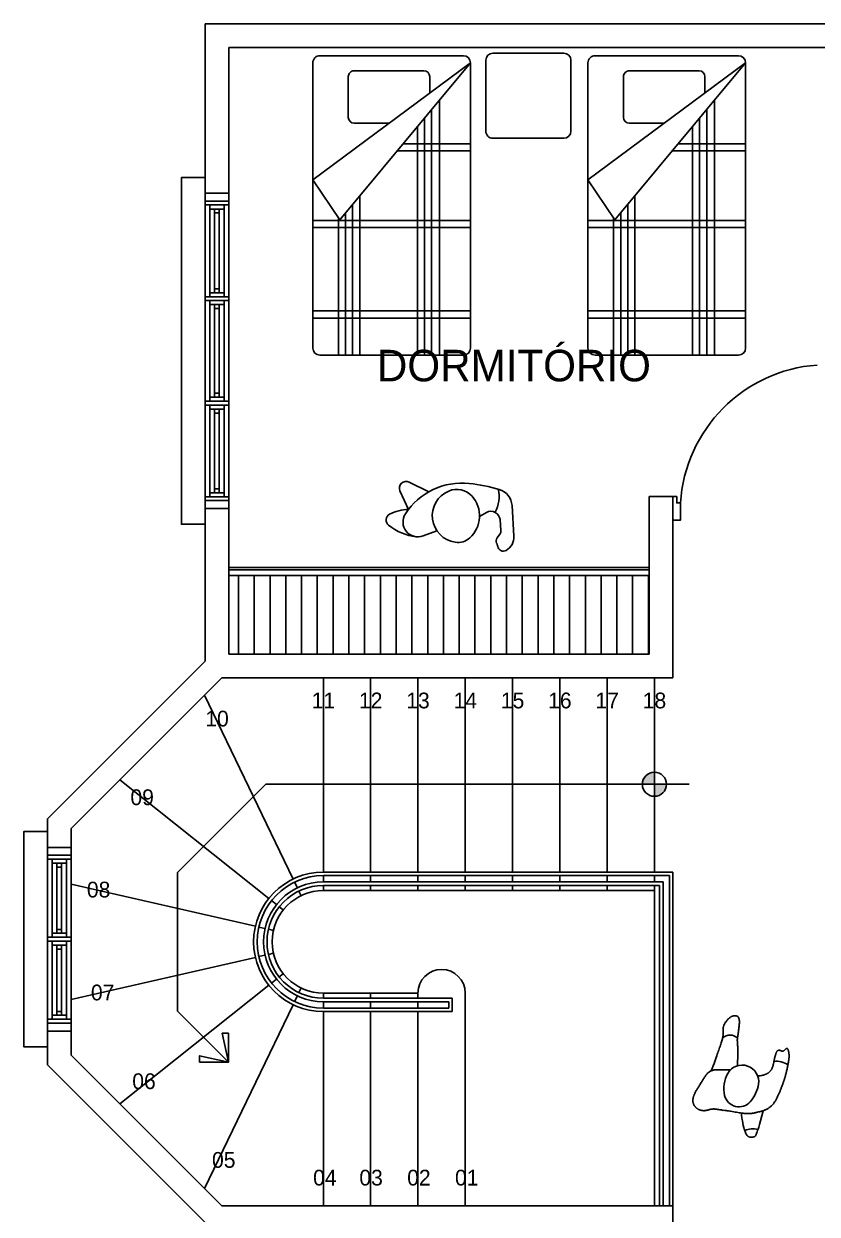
# Model space of a CAD drawing. Header units: inches. Extents: x 105.6 to 147.4, y 37.5 to 62.2.
# Drawn here: x 119.36 to 124.39, y 44.26 to 51.82 of the extents above; entities that cross this region are included whole.
import ezdxf
from ezdxf.enums import TextEntityAlignment as Align

# ---------------------------------------------------------------- set-up
doc = ezdxf.new("R2010")
doc.units = ezdxf.units.IN
doc.header["$MEASUREMENT"] = 0
for name, color, linetype in [('detalle ventanas', 2, 'Continuous'), ('Gente', 11, 'Continuous'), ('Gradas', 1, 'Continuous'), ('MUEBLES', 1, 'Continuous'), ('P1', 1, 'Continuous'), ('ptyvt', 2, 'Continuous'), ('puertas y ventanas', 1, 'Continuous')]:
    doc.layers.add(name, color=color, linetype=linetype)
doc.layers.add('TEXTO', color=2, linetype='Continuous', lineweight=15)
doc.styles.add('STYLE1', font='archfree.shx')

# ---------------------------------------------------------------- blocks, each defined once
blk = doc.blocks.new('KK')
at = {"layer": 'MUEBLES', "color": 1}
for p, q in [((22.653, 183.1795), (23.563, 183.1795)), ((22.8049, 183.1795), (22.8049, 181.5612)), ((22.8549, 183.1795), (22.8549, 181.6212)), ((22.8999, 183.1795), (22.8999, 181.6753)), ((22.9449, 183.1795), (22.9449, 181.7294)), ((23.3104, 183.1795), (23.3104, 182.1684)), ((23.3554, 183.1795), (23.3554, 182.2225)), ((23.4004, 183.1795), (23.4004, 182.2766)), ((23.4454, 183.1795), (23.4454, 182.3097)), ((22.608, 181.3245), (22.608, 183.1345)), ((23.608, 181.3245), (23.608, 183.1345)), ((22.608, 182.9445), (23.608, 182.9445)), ((22.608, 182.8995), (23.608, 182.8995)), ((22.608, 182.3703), (23.608, 182.3703)), ((22.608, 182.3253), (23.608, 182.3253)), ((23.4376, 182.3213), (22.608, 181.3245)), ((23.608, 182.0678), (23.4376, 182.3213)), ((22.608, 181.3245), (23.608, 182.0678)), ((22.608, 181.8839), (23.0735, 181.8839)), ((22.608, 181.8389), (23.0361, 181.8389)), ((23.1236, 181.7078), (23.3461, 181.7078)), ((23.383, 181.4124), (23.383, 181.6709)), ((22.8661, 181.4124), (22.8661, 181.5164)), ((22.9031, 181.3755), (23.3461, 181.3755)), ((22.653, 181.2795), (23.563, 181.2795))]:
    blk.add_line(p, q, dxfattribs=at)
for centre, radius, start, end in [((22.653, 183.1345), 0.045, 90, 180), ((23.563, 183.1345), 0.045, 0, 90), ((23.3461, 181.6709), 0.0369, 0, 90), ((22.9031, 181.4124), 0.0369, 180, 270), ((23.3461, 181.4124), 0.0369, 270, 0), ((22.653, 181.3245), 0.045, 180, 270), ((23.563, 181.3245), 0.045, 270, 0)]:
    blk.add_arc(centre, radius, start, end, dxfattribs=at)
blk = doc.blocks.new('T')
at = {"layer": 'MUEBLES', "color": 1}
for p, q in [((24.1326, 181.8193), (23.6826, 181.8193)), ((23.6376, 181.3243), (23.6376, 181.7743)), ((24.1776, 181.3243), (24.1776, 181.7743)), ((24.1326, 181.2793), (23.6826, 181.2793))]:
    blk.add_line(p, q, dxfattribs=at)
for centre, start, end in [((23.6826, 181.7743), 90, 180), ((24.1326, 181.7743), 0, 90), ((23.6826, 181.3243), 180, 270), ((24.1326, 181.3243), 270, 0)]:
    blk.add_arc(centre, 0.045, start, end, dxfattribs=at)

msp = doc.modelspace()

# ---------------------------------------------------------------- hatches: boundary and pattern name
at = {"true_color": 0xc49980}
h = msp.add_hatch(dxfattribs=at)
h.set_pattern_fill('LINE', color=33, scale=0.8, angle=90, style=0)
h.set_pattern_definition([(90, (50.51674, -7.41099), (-0.1, 6e-18), [])])
h.paths.add_polyline_path([(123.3226, 47.8175), (123.3226, 48.3175), (120.6551, 48.3175), (120.6551, 47.8175)])
at = {"layer": 'Gradas'}
h = msp.add_hatch(color=1, dxfattribs=at)
h.paths.add_polyline_path([(123.4317, 46.9925, -0.414214), (123.3551, 46.9158), (123.3551, 46.9925)])
h.paths.add_polyline_path([(123.3551, 47.0692), (123.3551, 46.9925), (123.2784, 46.9925, -0.414214)])

# ---------------------------------------------------------------- linework, layer by layer
at = {"color": 33, "true_color": 0xc49980}
for p, q in [((120.655, 48.3675), (123.3226, 48.3675)), ((120.655, 48.3525), (123.3226, 48.3525))]:
    msp.add_line(p, q, dxfattribs=at)
at = {"color": 33}
msp.add_line((120.655, 48.3175), (123.3226, 48.3175), dxfattribs=at)
at = {"layer": 'detalle ventanas', "color": 5}
for p, q in [((128.1551, 51.8175), (120.5051, 51.8175)), ((120.5051, 51.8175), (120.5051, 50.7421)), ((120.6551, 50.7421), (120.6551, 51.6675)), ((120.6551, 51.6675), (124.5051, 51.6675)), ((120.5051, 50.7421), (120.6551, 50.7421)), ((123.4726, 48.8175), (123.3226, 48.8175)), ((123.3226, 48.8175), (123.3226, 47.8175)), ((123.4726, 47.6675), (123.4726, 48.8175)), ((120.6551, 48.7421), (120.5051, 48.7421)), ((120.5051, 48.7421), (120.5051, 47.7736)), ((120.6551, 47.8175), (120.6551, 48.7421)), ((123.3226, 47.8175), (120.6551, 47.8175)), ((120.5051, 47.7736), (119.5051, 46.7736)), ((119.6551, 46.7114), (120.6111, 47.6675)), ((120.6111, 47.6675), (123.4726, 47.6675)), ((119.5051, 46.7736), (119.5051, 46.5916)), ((119.6551, 46.5916), (119.6551, 46.7114)), ((119.5051, 46.5916), (119.6551, 46.5916)), ((119.5051, 45.2114), (119.5051, 45.4266)), ((119.5051, 45.4266), (119.6551, 45.4266)), ((119.6551, 45.4266), (119.6551, 45.2736)), ((119.6551, 45.2736), (120.6111, 44.3175)), ((120.5051, 44.2114), (119.5051, 45.2114)), ((120.6111, 44.3175), (123.4726, 44.3175)), ((123.4726, 44.3175), (123.4726, 44.1675))]:
    msp.add_line(p, q, dxfattribs=at)
at = {"layer": 'Gente'}
for p, q in [((121.9241, 48.8481), (121.7987, 48.9095)), ((121.7946, 48.7353), (121.7409, 48.8534)), ((122.4636, 48.5663), (122.4517, 48.7607)), ((122.246, 48.6914), (122.2902, 48.7167)), ((122.3815, 48.6023), (122.376, 48.6713)), ((121.975, 48.601), (121.8878, 48.5683)), ((122.357, 48.5561), (122.3747, 48.5795)), ((123.7973, 45.4671), (123.799, 45.4705)), ((123.799, 45.4705), (123.8008, 45.4738)), ((123.8008, 45.4738), (123.8027, 45.4771)), ((123.8027, 45.4771), (123.8048, 45.4803)), ((123.8048, 45.4803), (123.807, 45.4835)), ((123.807, 45.4835), (123.8093, 45.4867)), ((123.8093, 45.4867), (123.8117, 45.4897)), ((123.8117, 45.4897), (123.8142, 45.4927)), ((123.8142, 45.4927), (123.8167, 45.4956)), ((123.8167, 45.4956), (123.8192, 45.4985)), ((123.8192, 45.4985), (123.8217, 45.5012)), ((123.8217, 45.5012), (123.8242, 45.5037)), ((123.8242, 45.5037), (123.8268, 45.5062)), ((123.8268, 45.5062), (123.8293, 45.5086)), ((123.8293, 45.5086), (123.8319, 45.5108)), ((123.8319, 45.5108), (123.8345, 45.5128)), ((123.8345, 45.5128), (123.8372, 45.5147)), ((123.8372, 45.5147), (123.8399, 45.5165)), ((123.8399, 45.5165), (123.8428, 45.5181)), ((123.8428, 45.5181), (123.8457, 45.5195)), ((123.8457, 45.5195), (123.8487, 45.5207)), ((123.8487, 45.5207), (123.8518, 45.5218)), ((123.8518, 45.5218), (123.8549, 45.5226)), ((123.8549, 45.5226), (123.858, 45.5233)), ((123.858, 45.5233), (123.8611, 45.5237)), ((123.8611, 45.5237), (123.8642, 45.5239)), ((123.8642, 45.5239), (123.8672, 45.5239)), ((123.8672, 45.5239), (123.8702, 45.5236)), ((123.8702, 45.5236), (123.8731, 45.5231)), ((123.8731, 45.5231), (123.8758, 45.5223)), ((123.8758, 45.5223), (123.8785, 45.5212)), ((123.8785, 45.5212), (123.8809, 45.5199)), ((123.8809, 45.5199), (123.8832, 45.5183)), ((123.8832, 45.5183), (123.8853, 45.5164)), ((123.8853, 45.5164), (123.8872, 45.5141)), ((123.8872, 45.5141), (123.8888, 45.5116)), ((123.8888, 45.5116), (123.8902, 45.5088)), ((123.8902, 45.5088), (123.8913, 45.5056)), ((123.8913, 45.5056), (123.8922, 45.5022)), ((123.8922, 45.5022), (123.893, 45.4985)), ((123.893, 45.4985), (123.8935, 45.4946)), ((123.8936, 45.4711), (123.8932, 45.4658)), ((123.8935, 45.4946), (123.8938, 45.4904)), ((123.8939, 45.4762), (123.8936, 45.4711)), ((123.8938, 45.4904), (123.8939, 45.4856)), ((123.8939, 45.4856), (123.894, 45.4812)), ((123.894, 45.4812), (123.8939, 45.4762)), ((123.7897, 45.3934), (123.7903, 45.3981)), ((123.7902, 45.4356), (123.7903, 45.4392)), ((123.7902, 45.432), (123.7902, 45.4356)), ((123.7903, 45.4284), (123.7902, 45.432)), ((123.7903, 45.4392), (123.7906, 45.4428)), ((123.7905, 45.4248), (123.7903, 45.4284)), ((123.7903, 45.3981), (123.7907, 45.4024)), ((123.7906, 45.4212), (123.7905, 45.4248)), ((123.7906, 45.4428), (123.791, 45.4463)), ((123.7908, 45.4176), (123.7906, 45.4212)), ((123.7907, 45.4024), (123.7909, 45.4065)), ((123.7909, 45.414), (123.7908, 45.4176)), ((123.791, 45.4103), (123.7909, 45.414)), ((123.7909, 45.4065), (123.791, 45.4103)), ((123.791, 45.4463), (123.7915, 45.4499)), ((123.7915, 45.4499), (123.7923, 45.4534)), ((123.7923, 45.4534), (123.7933, 45.4569)), ((123.7933, 45.4569), (123.7944, 45.4603)), ((123.7944, 45.4603), (123.7958, 45.4638)), ((123.7958, 45.4638), (123.7973, 45.4671)), ((123.8838, 45.3951), (123.8831, 45.391)), ((123.8845, 45.3995), (123.8838, 45.3951)), ((123.8853, 45.4043), (123.8845, 45.3995)), ((123.8861, 45.4093), (123.8853, 45.4043)), ((123.8869, 45.4146), (123.8861, 45.4093)), ((123.8877, 45.4202), (123.8869, 45.4146)), ((123.8885, 45.4258), (123.8877, 45.4202)), ((123.8893, 45.4316), (123.8885, 45.4258)), ((123.8901, 45.4375), (123.8893, 45.4316)), ((123.8908, 45.4433), (123.8901, 45.4375)), ((123.8915, 45.4491), (123.8908, 45.4433)), ((123.8922, 45.4548), (123.8915, 45.4491)), ((123.8927, 45.4603), (123.8922, 45.4548)), ((123.8932, 45.4658), (123.8927, 45.4603)), ((123.7659, 45.314), (123.7685, 45.3217)), ((123.7685, 45.3217), (123.771, 45.3291)), ((123.771, 45.3291), (123.7735, 45.3364)), ((123.7735, 45.3364), (123.7759, 45.3436)), ((123.7759, 45.3436), (123.7782, 45.3507)), ((123.7782, 45.3507), (123.7805, 45.3577)), ((123.7805, 45.3577), (123.7826, 45.3644)), ((123.7826, 45.3644), (123.7845, 45.3709)), ((123.7845, 45.3709), (123.7862, 45.3771)), ((123.7862, 45.3771), (123.7876, 45.3829)), ((123.7876, 45.3829), (123.7888, 45.3884)), ((123.7888, 45.3884), (123.7897, 45.3934)), ((123.8811, 45.3756), (123.8809, 45.3716)), ((123.8809, 45.3716), (123.8809, 45.3672)), ((123.8809, 45.3672), (123.881, 45.3626)), ((123.881, 45.3626), (123.8812, 45.3576)), ((123.8815, 45.3795), (123.8811, 45.3756)), ((123.8812, 45.3576), (123.8815, 45.3524)), ((123.8819, 45.3833), (123.8815, 45.3795)), ((123.8815, 45.3524), (123.8819, 45.3468)), ((123.8825, 45.3871), (123.8819, 45.3833)), ((123.8819, 45.3468), (123.8824, 45.3411)), ((123.8824, 45.3411), (123.8828, 45.3352)), ((123.8831, 45.391), (123.8825, 45.3871)), ((123.8828, 45.3352), (123.8833, 45.3292)), ((123.8833, 45.3292), (123.8836, 45.3231)), ((123.8836, 45.3231), (123.8839, 45.3168)), ((123.7383, 45.2336), (123.7428, 45.2462)), ((123.7428, 45.2462), (123.7468, 45.258)), ((123.7468, 45.258), (123.7505, 45.269)), ((123.7505, 45.269), (123.7539, 45.2792)), ((123.7539, 45.2792), (123.7572, 45.2887)), ((123.7572, 45.2887), (123.7602, 45.2976)), ((123.7602, 45.2976), (123.7631, 45.306)), ((123.7631, 45.306), (123.7659, 45.314)), ((123.8832, 45.2497), (123.8828, 45.2391)), ((123.8835, 45.259), (123.8832, 45.2497)), ((123.8838, 45.2675), (123.8835, 45.259)), ((123.884, 45.2755), (123.8838, 45.2675)), ((123.8839, 45.3168), (123.8841, 45.3105)), ((123.8841, 45.2831), (123.884, 45.2755)), ((123.8841, 45.3105), (123.8842, 45.304)), ((123.8842, 45.2903), (123.8841, 45.2831)), ((123.8842, 45.304), (123.8842, 45.2973)), ((123.8842, 45.2973), (123.8842, 45.2903)), ((124.1151, 45.2441), (124.1143, 45.2404)), ((124.1159, 45.2479), (124.1151, 45.2441)), ((124.1168, 45.2517), (124.1159, 45.2479)), ((124.1177, 45.2554), (124.1168, 45.2517)), ((124.1186, 45.2592), (124.1177, 45.2554)), ((124.1196, 45.2629), (124.1186, 45.2592)), ((124.1205, 45.2664), (124.1196, 45.2629)), ((124.1215, 45.2698), (124.1205, 45.2664)), ((124.1224, 45.2731), (124.1215, 45.2698)), ((124.1233, 45.2761), (124.1224, 45.2731)), ((124.1242, 45.2789), (124.1233, 45.2761)), ((124.125, 45.2814), (124.1242, 45.2789)), ((124.1258, 45.2838), (124.125, 45.2814)), ((124.1266, 45.2859), (124.1258, 45.2838)), ((124.1274, 45.2879), (124.1266, 45.2859)), ((124.1281, 45.2898), (124.1274, 45.2879)), ((124.1289, 45.2915), (124.1281, 45.2898)), ((124.1297, 45.2932), (124.1289, 45.2915)), ((124.1305, 45.2947), (124.1297, 45.2932)), ((124.1314, 45.2962), (124.1305, 45.2947)), ((124.1323, 45.2975), (124.1314, 45.2962)), ((124.1335, 45.2987), (124.1323, 45.2975)), ((124.1342, 45.3), (124.1335, 45.2987)), ((124.1352, 45.301), (124.1342, 45.3)), ((124.1363, 45.302), (124.1352, 45.301)), ((124.1374, 45.3028), (124.1363, 45.302)), ((124.1386, 45.3034), (124.1374, 45.3028)), ((124.1398, 45.304), (124.1386, 45.3034)), ((124.1411, 45.3044), (124.1398, 45.304)), ((124.1424, 45.3047), (124.1411, 45.3044)), ((124.1437, 45.3049), (124.1424, 45.3047)), ((124.145, 45.305), (124.1437, 45.3049)), ((124.1463, 45.3049), (124.145, 45.305)), ((124.1476, 45.3048), (124.1463, 45.3049)), ((124.1489, 45.3046), (124.1476, 45.3048)), ((124.1501, 45.3043), (124.1489, 45.3046)), ((124.1514, 45.304), (124.1501, 45.3043)), ((124.1527, 45.3036), (124.1514, 45.304)), ((124.1539, 45.3031), (124.1527, 45.3036)), ((124.1552, 45.3026), (124.1539, 45.3031)), ((124.1565, 45.3021), (124.1552, 45.3026)), ((124.1579, 45.3015), (124.1565, 45.3021)), ((124.1593, 45.301), (124.1579, 45.3015)), ((124.1607, 45.3004), (124.1593, 45.301)), ((124.1621, 45.2999), (124.1607, 45.3004)), ((124.1636, 45.2995), (124.1621, 45.2999)), ((124.1651, 45.2991), (124.1636, 45.2995)), ((124.1665, 45.2989), (124.1651, 45.2991)), ((124.168, 45.2988), (124.1665, 45.2989)), ((124.1694, 45.2989), (124.168, 45.2988)), ((124.1707, 45.2992), (124.1694, 45.2989)), ((124.1721, 45.2997), (124.1707, 45.2992)), ((124.1733, 45.3003), (124.1721, 45.2997)), ((124.1746, 45.3011), (124.1733, 45.3003)), ((124.1758, 45.3019), (124.1746, 45.3011)), ((124.177, 45.3028), (124.1758, 45.3019)), ((124.1782, 45.3038), (124.177, 45.3028)), ((124.1793, 45.3049), (124.1782, 45.3038)), ((124.1805, 45.3059), (124.1793, 45.3049)), ((124.1816, 45.3069), (124.1805, 45.3059)), ((124.1827, 45.3079), (124.1816, 45.3069)), ((124.1838, 45.309), (124.1827, 45.3079)), ((124.1848, 45.31), (124.1838, 45.309)), ((124.1859, 45.311), (124.1848, 45.31)), ((124.187, 45.3119), (124.1859, 45.311)), ((124.1881, 45.3129), (124.187, 45.3119)), ((124.1892, 45.3138), (124.1881, 45.3129)), ((124.1904, 45.3146), (124.1892, 45.3138)), ((124.1915, 45.3154), (124.1904, 45.3146)), ((124.1927, 45.3159), (124.1915, 45.3154)), ((124.1938, 45.3163), (124.1927, 45.3159)), ((124.195, 45.3164), (124.1938, 45.3163)), ((124.1961, 45.3163), (124.195, 45.3164)), ((124.1973, 45.3157), (124.1961, 45.3163)), ((124.1984, 45.3149), (124.1973, 45.3157)), ((124.1995, 45.3136), (124.1984, 45.3149)), ((124.2006, 45.3121), (124.1995, 45.3136)), ((124.2017, 45.3103), (124.2006, 45.3121)), ((124.2027, 45.3083), (124.2017, 45.3103)), ((124.2036, 45.3061), (124.2027, 45.3083)), ((124.2045, 45.3037), (124.2036, 45.3061)), ((124.2053, 45.3011), (124.2045, 45.3037)), ((124.2059, 45.2985), (124.2053, 45.3011)), ((124.2065, 45.2958), (124.2059, 45.2985)), ((124.207, 45.293), (124.2065, 45.2958)), ((124.2075, 45.2901), (124.207, 45.293)), ((124.2072, 45.2422), (124.2078, 45.2464)), ((124.2079, 45.2872), (124.2075, 45.2901)), ((124.2078, 45.2464), (124.2083, 45.2505)), ((124.2082, 45.2842), (124.2079, 45.2872)), ((124.2084, 45.2812), (124.2082, 45.2842)), ((124.2083, 45.2505), (124.2086, 45.2544)), ((124.2087, 45.2781), (124.2084, 45.2812)), ((124.2086, 45.2544), (124.2089, 45.2581)), ((124.2088, 45.275), (124.2087, 45.2781)), ((124.209, 45.2718), (124.2088, 45.275)), ((124.2089, 45.2581), (124.209, 45.2617)), ((124.2091, 45.2685), (124.209, 45.2718)), ((124.209, 45.2617), (124.2091, 45.2652)), ((124.2091, 45.2652), (124.2091, 45.2685)), ((123.7042, 45.168), (123.701, 45.1657)), ((123.7075, 45.1701), (123.7042, 45.168)), ((123.7111, 45.1721), (123.7075, 45.1701)), ((123.715, 45.1739), (123.7111, 45.1721)), ((123.7192, 45.1756), (123.715, 45.1739)), ((123.7158, 45.1743), (123.722, 45.1898)), ((123.7237, 45.1771), (123.7192, 45.1756)), ((123.722, 45.1898), (123.728, 45.2054)), ((123.7288, 45.1784), (123.7237, 45.1771)), ((123.728, 45.2054), (123.7335, 45.22)), ((123.7344, 45.1795), (123.7288, 45.1784)), ((123.7335, 45.22), (123.7383, 45.2336)), ((123.7405, 45.1803), (123.7344, 45.1795)), ((123.7474, 45.1809), (123.7405, 45.1803)), ((123.7553, 45.1812), (123.7474, 45.1809)), ((123.7647, 45.1813), (123.7553, 45.1812)), ((123.7761, 45.1813), (123.7647, 45.1813)), ((123.7897, 45.1812), (123.7761, 45.1813)), ((123.8061, 45.1811), (123.7897, 45.1812)), ((123.8257, 45.1811), (123.8061, 45.1811)), ((123.8387, 45.1811), (123.8257, 45.1811)), ((123.8814, 45.2123), (123.881, 45.206)), ((123.8822, 45.2268), (123.8814, 45.2123)), ((123.8828, 45.2391), (123.8822, 45.2268)), ((124.0846, 45.1672), (124.0824, 45.1653)), ((124.0867, 45.1691), (124.0846, 45.1672)), ((124.0888, 45.1711), (124.0867, 45.1691)), ((124.0907, 45.1732), (124.0888, 45.1711)), ((124.0925, 45.1753), (124.0907, 45.1732)), ((124.0942, 45.1776), (124.0925, 45.1753)), ((124.0959, 45.1799), (124.0942, 45.1776)), ((124.0974, 45.1823), (124.0959, 45.1799)), ((124.0989, 45.1849), (124.0974, 45.1823)), ((124.1003, 45.1876), (124.0989, 45.1849)), ((124.1016, 45.1905), (124.1003, 45.1876)), ((124.1029, 45.1936), (124.1016, 45.1905)), ((124.1041, 45.1968), (124.1029, 45.1936)), ((124.1052, 45.2002), (124.1041, 45.1968)), ((124.1062, 45.2037), (124.1052, 45.2002)), ((124.1072, 45.2073), (124.1062, 45.2037)), ((124.1082, 45.2109), (124.1072, 45.2073)), ((124.1091, 45.2146), (124.1082, 45.2109)), ((124.1099, 45.2183), (124.1091, 45.2146)), ((124.1107, 45.2219), (124.1099, 45.2183)), ((124.1114, 45.2256), (124.1107, 45.2219)), ((124.1122, 45.2293), (124.1114, 45.2256)), ((124.1129, 45.233), (124.1122, 45.2293)), ((124.1136, 45.2367), (124.1129, 45.233)), ((124.1143, 45.2404), (124.1136, 45.2367)), ((124.1909, 45.1625), (124.1922, 45.1677)), ((124.1922, 45.1677), (124.1935, 45.1732)), ((124.1935, 45.1732), (124.1947, 45.1788)), ((124.1947, 45.1788), (124.196, 45.1845)), ((124.196, 45.1845), (124.1972, 45.1903)), ((124.1972, 45.1903), (124.1984, 45.196)), ((124.1984, 45.196), (124.1996, 45.2017)), ((124.1996, 45.2017), (124.2008, 45.2074)), ((124.2008, 45.2074), (124.2019, 45.2129)), ((124.2019, 45.2129), (124.203, 45.2182)), ((124.203, 45.2182), (124.204, 45.2234)), ((124.204, 45.2234), (124.2049, 45.2283)), ((124.2049, 45.2283), (124.2058, 45.2331)), ((124.2058, 45.2331), (124.2065, 45.2377)), ((124.2065, 45.2377), (124.2072, 45.2422)), ((123.6481, 45.0935), (123.6447, 45.0879)), ((123.6516, 45.0991), (123.6481, 45.0935)), ((123.655, 45.1047), (123.6516, 45.0991)), ((123.6583, 45.11), (123.655, 45.1047)), ((123.6615, 45.1153), (123.6583, 45.11)), ((123.6645, 45.1203), (123.6615, 45.1153)), ((123.6675, 45.1251), (123.6645, 45.1203)), ((123.6704, 45.1297), (123.6675, 45.1251)), ((123.6733, 45.1341), (123.6704, 45.1297)), ((123.676, 45.1383), (123.6733, 45.1341)), ((123.6788, 45.1422), (123.676, 45.1383)), ((123.6814, 45.1459), (123.6788, 45.1422)), ((123.6841, 45.1494), (123.6814, 45.1459)), ((123.6868, 45.1526), (123.6841, 45.1494)), ((123.6895, 45.1555), (123.6868, 45.1526)), ((123.6922, 45.1583), (123.6895, 45.1555)), ((123.6951, 45.161), (123.6922, 45.1583)), ((123.698, 45.1634), (123.6951, 45.161)), ((123.701, 45.1657), (123.698, 45.1634)), ((124.0152, 45.1416), (124.0103, 45.1409)), ((124.0267, 45.1433), (124.0152, 45.1416)), ((124.0355, 45.1447), (124.0267, 45.1433)), ((124.042, 45.146), (124.0355, 45.1447)), ((124.0468, 45.1472), (124.042, 45.146)), ((124.0503, 45.1482), (124.0468, 45.1472)), ((124.0532, 45.1492), (124.0503, 45.1482)), ((124.0558, 45.1501), (124.0532, 45.1492)), ((124.0582, 45.151), (124.0558, 45.1501)), ((124.0605, 45.1519), (124.0582, 45.151)), ((124.0628, 45.1529), (124.0605, 45.1519)), ((124.0649, 45.1539), (124.0628, 45.1529)), ((124.067, 45.1549), (124.0649, 45.1539)), ((124.0691, 45.1561), (124.067, 45.1549)), ((124.0713, 45.1573), (124.0691, 45.1561)), ((124.0735, 45.1587), (124.0713, 45.1573)), ((124.0757, 45.1602), (124.0735, 45.1587)), ((124.078, 45.1618), (124.0757, 45.1602)), ((124.0802, 45.1635), (124.078, 45.1618)), ((124.0824, 45.1653), (124.0802, 45.1635)), ((124.1685, 45.0891), (124.1701, 45.0935)), ((124.1701, 45.0935), (124.1717, 45.0978)), ((124.1717, 45.0978), (124.1732, 45.102)), ((124.1732, 45.102), (124.1746, 45.1061)), ((124.1746, 45.1061), (124.176, 45.1101)), ((124.176, 45.1101), (124.1773, 45.1141)), ((124.1773, 45.1141), (124.1786, 45.118)), ((124.1786, 45.118), (124.1798, 45.1219)), ((124.1798, 45.1219), (124.181, 45.126)), ((124.181, 45.126), (124.1822, 45.1301)), ((124.1822, 45.1301), (124.1835, 45.1343)), ((124.1835, 45.1343), (124.1847, 45.1386)), ((124.1847, 45.1386), (124.1859, 45.1431)), ((124.1859, 45.1431), (124.1872, 45.1477)), ((124.1872, 45.1477), (124.1884, 45.1524)), ((124.1884, 45.1524), (124.1897, 45.1574)), ((124.1897, 45.1574), (124.1909, 45.1625)), ((123.6058, 45.0178), (123.6048, 45.015)), ((123.6068, 45.0207), (123.6058, 45.0178)), ((123.608, 45.0238), (123.6068, 45.0207)), ((123.6093, 45.0269), (123.608, 45.0238)), ((123.6108, 45.0302), (123.6093, 45.0269)), ((123.6124, 45.0336), (123.6108, 45.0302)), ((123.6142, 45.0371), (123.6124, 45.0336)), ((123.6161, 45.0407), (123.6142, 45.0371)), ((123.6183, 45.0445), (123.6161, 45.0407)), ((123.6206, 45.0485), (123.6183, 45.0445)), ((123.623, 45.0527), (123.6206, 45.0485)), ((123.6257, 45.057), (123.623, 45.0527)), ((123.6285, 45.0616), (123.6257, 45.057)), ((123.6315, 45.0665), (123.6285, 45.0616)), ((123.6346, 45.0716), (123.6315, 45.0665)), ((123.6379, 45.0769), (123.6346, 45.0716)), ((123.6413, 45.0824), (123.6379, 45.0769)), ((123.6447, 45.0879), (123.6413, 45.0824)), ((124.1384, 45.0147), (124.1406, 45.0191)), ((124.1406, 45.0191), (124.1426, 45.0236)), ((124.1426, 45.0236), (124.1446, 45.028)), ((124.1446, 45.028), (124.1468, 45.0322)), ((124.1468, 45.0322), (124.1483, 45.0365)), ((124.1483, 45.0365), (124.15, 45.0407)), ((124.15, 45.0407), (124.1517, 45.0449)), ((124.1517, 45.0449), (124.1533, 45.049)), ((124.1533, 45.049), (124.1549, 45.0533)), ((124.1549, 45.0533), (124.1565, 45.0575)), ((124.1565, 45.0575), (124.1582, 45.0619)), ((124.1582, 45.0619), (124.1599, 45.0663)), ((124.1599, 45.0663), (124.1616, 45.0709)), ((124.1616, 45.0709), (124.1633, 45.0754)), ((124.1633, 45.0754), (124.1651, 45.08)), ((124.1651, 45.08), (124.1668, 45.0846)), ((124.1668, 45.0846), (124.1685, 45.0891)), ((123.599, 44.9899), (123.5989, 44.9871)), ((123.5989, 44.9871), (123.5989, 44.9842)), ((123.5989, 44.9842), (123.599, 44.9813)), ((123.5992, 44.9926), (123.599, 44.9899)), ((123.599, 44.9813), (123.5993, 44.9782)), ((123.5996, 44.9951), (123.5992, 44.9926)), ((123.5993, 44.9782), (123.5997, 44.9751)), ((123.6, 44.9976), (123.5996, 44.9951)), ((123.5997, 44.9751), (123.6003, 44.9721)), ((123.6004, 45), (123.6, 44.9976)), ((123.6003, 44.9721), (123.601, 44.969)), ((123.601, 45.0023), (123.6004, 45)), ((123.6016, 45.0047), (123.601, 45.0023)), ((123.601, 44.969), (123.6019, 44.966)), ((123.6023, 45.0072), (123.6016, 45.0047)), ((123.6019, 44.966), (123.603, 44.9631)), ((123.6031, 45.0097), (123.6023, 45.0072)), ((123.603, 44.9631), (123.6043, 44.9603)), ((123.6039, 45.0123), (123.6031, 45.0097)), ((123.6048, 45.015), (123.6039, 45.0123)), ((123.6043, 44.9603), (123.6058, 44.9576)), ((123.6058, 44.9576), (123.6073, 44.955)), ((123.6073, 44.955), (123.609, 44.9525)), ((123.609, 44.9525), (123.6107, 44.9501)), ((123.6107, 44.9501), (123.6126, 44.9478)), ((123.6126, 44.9478), (123.6144, 44.9456)), ((123.6144, 44.9456), (123.6164, 44.9435)), ((123.6164, 44.9435), (123.6183, 44.9416)), ((123.6183, 44.9416), (123.6203, 44.9397)), ((124.0797, 44.9384), (124.0834, 44.9409)), ((124.0834, 44.9409), (124.0871, 44.9436)), ((124.0871, 44.9436), (124.0907, 44.9464)), ((124.0907, 44.9464), (124.0943, 44.9494)), ((124.0943, 44.9494), (124.0977, 44.9524)), ((124.0977, 44.9524), (124.1011, 44.9555)), ((124.1011, 44.9555), (124.1042, 44.9588)), ((124.1042, 44.9588), (124.1072, 44.9621)), ((124.1072, 44.9621), (124.1101, 44.9656)), ((124.1101, 44.9656), (124.1127, 44.9691)), ((124.1127, 44.9691), (124.1153, 44.9728)), ((124.1153, 44.9728), (124.1177, 44.9765)), ((124.1177, 44.9765), (124.1201, 44.9804)), ((124.1201, 44.9804), (124.1224, 44.9844)), ((124.1224, 44.9844), (124.1247, 44.9884)), ((124.1247, 44.9884), (124.1269, 44.9926)), ((124.1269, 44.9926), (124.1292, 44.9969)), ((124.1292, 44.9969), (124.1316, 45.0013)), ((124.1316, 45.0013), (124.1339, 45.0057)), ((124.1339, 45.0057), (124.1361, 45.0102)), ((124.1361, 45.0102), (124.1384, 45.0147)), ((123.6203, 44.9397), (123.6223, 44.9379)), ((123.6223, 44.9379), (123.6243, 44.9363)), ((123.6243, 44.9363), (123.6264, 44.9347)), ((123.6264, 44.9347), (123.6286, 44.9332)), ((123.6286, 44.9332), (123.6308, 44.9318)), ((123.6308, 44.9318), (123.633, 44.9305)), ((123.633, 44.9305), (123.6353, 44.9292)), ((123.6353, 44.9292), (123.6376, 44.9281)), ((123.6376, 44.9281), (123.6401, 44.927)), ((123.6401, 44.927), (123.6426, 44.926)), ((123.6426, 44.926), (123.6452, 44.9251)), ((123.6452, 44.9251), (123.648, 44.9243)), ((123.648, 44.9243), (123.6509, 44.9235)), ((123.6509, 44.9235), (123.6539, 44.9229)), ((123.6539, 44.9229), (123.657, 44.9223)), ((123.657, 44.9223), (123.6603, 44.9219)), ((123.6603, 44.9219), (123.6636, 44.9215)), ((123.6636, 44.9215), (123.667, 44.9213)), ((123.667, 44.9213), (123.6704, 44.9213)), ((123.6704, 44.9213), (123.6738, 44.9214)), ((123.6738, 44.9214), (123.6773, 44.9217)), ((123.6773, 44.9217), (123.6807, 44.9222)), ((123.6807, 44.9222), (123.6841, 44.9229)), ((123.6841, 44.9229), (123.6875, 44.9236)), ((123.6875, 44.9236), (123.6909, 44.9245)), ((123.6909, 44.9245), (123.6943, 44.9255)), ((123.6943, 44.9255), (123.6977, 44.9264)), ((123.6977, 44.9264), (123.7011, 44.9274)), ((123.7011, 44.9274), (123.7045, 44.9283)), ((123.7045, 44.9283), (123.7079, 44.9292)), ((123.7079, 44.9292), (123.7113, 44.9299)), ((123.7113, 44.9299), (123.7147, 44.9306)), ((123.7147, 44.9306), (123.7182, 44.9312)), ((123.7182, 44.9312), (123.7218, 44.9316)), ((123.7218, 44.9316), (123.7255, 44.9319)), ((123.7255, 44.9319), (123.7292, 44.932)), ((123.7292, 44.932), (123.7331, 44.932)), ((123.7331, 44.932), (123.7372, 44.9318)), ((123.7372, 44.9318), (123.7414, 44.9314)), ((123.7414, 44.9314), (123.7457, 44.9309)), ((123.7457, 44.9309), (123.7501, 44.9303)), ((123.7501, 44.9303), (123.7547, 44.9297)), ((123.7547, 44.9297), (123.7594, 44.929)), ((123.7594, 44.929), (123.7643, 44.9282)), ((123.7643, 44.9282), (123.7693, 44.9275)), ((123.7693, 44.9275), (123.7744, 44.9268)), ((123.7744, 44.9268), (123.7797, 44.9262)), ((123.7797, 44.9262), (123.7852, 44.9255)), ((123.7852, 44.9255), (123.7902, 44.9222)), ((123.7902, 44.9222), (123.7969, 44.924)), ((123.7969, 44.924), (123.8033, 44.9232)), ((123.8033, 44.9232), (123.81, 44.9222)), ((123.81, 44.9222), (123.8171, 44.9212)), ((123.8171, 44.9212), (123.8246, 44.92)), ((123.8246, 44.92), (123.8325, 44.9187)), ((123.8325, 44.9187), (123.8407, 44.9173)), ((123.8407, 44.9173), (123.8491, 44.9158)), ((123.8491, 44.9158), (123.8577, 44.9143)), ((123.8577, 44.9143), (123.8664, 44.9128)), ((123.8664, 44.9128), (123.8751, 44.9113)), ((123.8751, 44.9113), (123.8838, 44.9099)), ((123.8838, 44.9099), (123.8924, 44.9086)), ((123.8924, 44.9086), (123.9009, 44.9073)), ((123.9009, 44.9073), (123.9092, 44.9061)), ((123.9071, 44.9064), (123.908, 44.8939)), ((123.908, 44.8939), (123.9102, 44.8744)), ((123.9092, 44.9061), (123.9172, 44.9051)), ((123.9102, 44.8744), (123.9127, 44.8569)), ((123.9172, 44.9051), (123.925, 44.9042)), ((123.925, 44.9042), (123.9324, 44.9035)), ((123.9324, 44.9035), (123.9395, 44.903)), ((123.9395, 44.903), (123.9461, 44.9027)), ((123.9461, 44.9027), (123.9523, 44.9026)), ((123.9523, 44.9026), (123.9581, 44.9027)), ((123.9581, 44.9027), (123.9635, 44.9029)), ((123.9635, 44.9029), (123.9686, 44.9034)), ((123.9686, 44.9034), (123.9733, 44.9039)), ((123.9733, 44.9039), (123.9779, 44.9046)), ((123.9779, 44.9046), (123.9822, 44.9054)), ((123.9822, 44.9054), (123.9864, 44.9062)), ((123.9864, 44.9062), (123.9905, 44.9071)), ((123.9905, 44.9071), (123.9945, 44.9081)), ((123.9945, 44.9081), (123.9985, 44.909)), ((123.9985, 44.909), (124.0024, 44.91)), ((124.0024, 44.91), (124.0062, 44.911)), ((124.0062, 44.911), (124.0101, 44.912)), ((124.0101, 44.912), (124.0139, 44.913)), ((124.0139, 44.913), (124.0178, 44.914)), ((124.0178, 44.914), (124.0216, 44.9149)), ((124.0216, 44.9149), (124.0256, 44.9159)), ((124.0256, 44.9159), (124.0295, 44.9168)), ((124.028, 44.8572), (124.036, 44.8879)), ((124.0295, 44.9168), (124.0335, 44.9178)), ((124.0335, 44.9178), (124.0374, 44.9188)), ((124.036, 44.8879), (124.0445, 44.9209)), ((124.0374, 44.9188), (124.0414, 44.9199)), ((124.0414, 44.9199), (124.0453, 44.9211)), ((124.0453, 44.9211), (124.0493, 44.9225)), ((124.0493, 44.9225), (124.0532, 44.924)), ((124.0532, 44.924), (124.057, 44.9256)), ((124.057, 44.9256), (124.0609, 44.9274)), ((124.0609, 44.9274), (124.0647, 44.9293)), ((124.0647, 44.9293), (124.0685, 44.9314)), ((124.0685, 44.9314), (124.0722, 44.9336)), ((124.0722, 44.9336), (124.076, 44.9359)), ((124.076, 44.9359), (124.0797, 44.9384)), ((123.9127, 44.8569), (123.9156, 44.8413)), ((123.9156, 44.8413), (123.9187, 44.8275)), ((123.9187, 44.8275), (123.9218, 44.8154)), ((123.9218, 44.8154), (123.9248, 44.805)), ((123.9248, 44.805), (123.9277, 44.796)), ((123.9277, 44.796), (123.9304, 44.7885)), ((124.0074, 44.7879), (124.0099, 44.7949)), ((124.0099, 44.7949), (124.0129, 44.804)), ((124.0129, 44.804), (124.0167, 44.8166)), ((124.0167, 44.8166), (124.0216, 44.8339)), ((124.0216, 44.8339), (124.028, 44.8572)), ((123.9304, 44.7885), (123.9327, 44.7822)), ((123.9327, 44.7822), (123.9349, 44.777)), ((123.9349, 44.777), (123.9369, 44.7728)), ((123.9369, 44.7728), (123.9388, 44.7694)), ((123.9388, 44.7694), (123.9406, 44.7667)), ((123.9406, 44.7667), (123.9424, 44.7644)), ((123.9424, 44.7644), (123.9442, 44.7625)), ((123.9442, 44.7625), (123.946, 44.7607)), ((123.946, 44.7607), (123.9478, 44.7592)), ((123.9478, 44.7592), (123.9498, 44.7578)), ((123.9498, 44.7578), (123.9517, 44.7566)), ((123.9517, 44.7566), (123.9537, 44.7556)), ((123.9537, 44.7556), (123.9558, 44.7547)), ((123.9558, 44.7547), (123.9579, 44.7541)), ((123.9579, 44.7541), (123.96, 44.7536)), ((123.96, 44.7536), (123.9622, 44.7533)), ((123.9622, 44.7533), (123.9645, 44.7531)), ((123.9645, 44.7531), (123.9667, 44.7531)), ((123.9667, 44.7531), (123.969, 44.7531)), ((123.969, 44.7531), (123.9713, 44.7533)), ((123.9713, 44.7533), (123.9735, 44.7534)), ((123.9735, 44.7534), (123.9757, 44.7536)), ((123.9757, 44.7536), (123.9779, 44.7538)), ((123.9779, 44.7538), (123.98, 44.754)), ((123.98, 44.754), (123.9821, 44.7542)), ((123.9821, 44.7542), (123.9841, 44.7545)), ((123.9841, 44.7545), (123.986, 44.7548)), ((123.986, 44.7548), (123.9879, 44.7554)), ((123.9879, 44.7554), (123.9897, 44.7562)), ((123.9897, 44.7562), (123.9915, 44.7572)), ((123.9915, 44.7572), (123.9931, 44.7586)), ((123.9931, 44.7586), (123.9948, 44.7603)), ((123.9948, 44.7603), (123.9964, 44.7625)), ((123.9964, 44.7625), (123.998, 44.7652)), ((123.998, 44.7652), (123.9996, 44.7684)), ((123.9996, 44.7684), (124.0014, 44.7722)), ((124.0014, 44.7722), (124.0032, 44.7767)), ((124.0032, 44.7767), (124.0052, 44.7819)), ((124.0052, 44.7819), (124.0074, 44.7879))]:
    msp.add_line(p, q, dxfattribs=at)
for centre, radius, start, end in [((121.7799, 48.8711), 0.0428, 63.89878, 204.4247), ((122.1345, 48.4757), 0.4277, 83.80751, 147.0958), ((122.0652, 47.8371), 1.0704, 73.4031, 83.80751), ((122.1159, 48.6962), 0.17, 112.746, 261.956), ((122.1008, 48.7322), 0.131, 41.79708, 112.746), ((122.0591, 48.6949), 0.1869, 311.7514, 41.79708), ((122.1542, 48.8191), 0.2155, 332.0521, 12.112), ((122.3384, 48.7538), 0.1135, 3.50757, 73.4031), ((121.7908, 48.4971), 0.2382, 89.09031, 119.0732), ((122.3187, 48.6668), 0.0575, 4.5143, 119.7562), ((121.6954, 48.6686), 0.0419, 119.0732, 231.1184), ((121.8547, 48.6567), 0.0944, 147.0958, 290.5492), ((121.8821, 48.9002), 0.3394, 231.1184, 263.572), ((122.3481, 48.5997), 0.0334, 322.7892, 4.5143), ((122.3668, 48.5604), 0.097, 299.5813, 3.50757), ((122.108, 48.6402), 0.1135, 261.956, 311.7514), ((122.382, 48.5371), 0.0314, 142.7892, 208.134), ((122.2957, 48.4909), 0.0664, 9.25509, 28.134), ((122.3969, 48.5074), 0.0361, 189.2551, 299.5813), ((123.8341, 45.3325), 0.0683, 45.79015, 133.01185), ((123.9116, 45.1059), 0.1047, 351.16823, 150.21305), ((124.1304, 45.1145), 0.1201, 53.64495, 98.35575), ((123.9875, 45.0624), 0.1922, 150.21305, 193.33855), ((123.8921, 45.0398), 0.0942, 193.33855, 319.03135), ((123.7952, 45.124), 0.2225, 319.03135, 351.16823), ((123.9794, 44.6741), 0.1316, 75.62305, 113.00055)]:
    msp.add_arc(centre, radius, start, end, dxfattribs=at)
at = {"layer": 'Gradas', "color": 1}
for p, q in [((121.2551, 46.435), (121.2551, 47.6675)), ((121.5551, 46.435), (121.5551, 47.6675)), ((121.8551, 47.6675), (121.8551, 46.435)), ((122.1551, 47.6675), (122.1551, 46.435)), ((122.4551, 47.6675), (122.4551, 46.435)), ((122.7551, 47.6675), (122.7551, 46.435)), ((123.0551, 47.6675), (123.0551, 46.4675)), ((123.0551, 47.6675), (123.0551, 46.435)), ((123.3551, 47.6675), (123.3551, 46.435)), ((121.0631, 46.3912), (120.5013, 47.5577)), ((120.9091, 46.2684), (119.9649, 47.0213)), ((121.2551, 46.3725), (121.2551, 46.4125)), ((121.5551, 46.3725), (121.5551, 46.4125)), ((121.8551, 46.4125), (121.8551, 46.3725)), ((122.1551, 46.4125), (122.1551, 46.3725)), ((122.4551, 46.4125), (122.4551, 46.3725)), ((122.7551, 46.4125), (122.7551, 46.3725)), ((123.0551, 46.4125), (123.0551, 46.3725)), ((123.3551, 46.4125), (123.3551, 46.3725)), ((120.8236, 46.091), (119.6551, 46.3577)), ((121.0902, 46.3349), (121.0728, 46.3709)), ((121.114, 46.2853), (121.0999, 46.3146)), ((121.2551, 46.3175), (121.2551, 46.35)), ((123.3551, 46.3175), (121.2551, 46.3175)), ((121.5551, 46.3175), (121.5551, 46.35)), ((121.8551, 46.35), (121.8551, 46.3175)), ((122.1551, 46.35), (122.1551, 46.3175)), ((122.4551, 46.35), (122.4551, 46.3175)), ((122.7551, 46.35), (122.7551, 46.3175)), ((123.0551, 46.35), (123.0551, 46.3175)), ((123.3551, 46.35), (123.3551, 46.3175)), ((123.3551, 46.3175), (123.3551, 44.3175)), ((120.958, 46.2294), (120.9267, 46.2544)), ((121.001, 46.1951), (120.9755, 46.2154)), ((120.8846, 46.077), (120.8456, 46.0859)), ((120.9382, 46.0648), (120.9065, 46.072)), ((120.8236, 45.894), (119.6551, 45.6273)), ((120.8846, 45.9079), (120.8456, 45.899)), ((120.9382, 45.9202), (120.9065, 45.9129)), ((121.001, 45.7899), (120.9755, 45.7696)), ((120.9091, 45.7166), (119.9649, 44.9637)), ((120.958, 45.7556), (120.9267, 45.7306)), ((121.114, 45.6997), (121.0999, 45.6704)), ((121.0902, 45.6501), (121.0728, 45.6141)), ((121.2551, 45.6675), (121.8551, 45.6675)), ((121.2551, 45.6675), (121.2551, 45.635)), ((121.5551, 45.6675), (121.5551, 45.635)), ((121.8551, 45.6675), (121.8551, 45.635)), ((122.1551, 45.5175), (122.1551, 45.6675)), ((121.0631, 45.5938), (120.5013, 44.4273)), ((121.2551, 45.6125), (121.2551, 45.5725)), ((121.2551, 45.55), (121.2551, 44.3175)), ((121.5551, 45.6125), (121.5551, 45.5725)), ((121.5551, 45.55), (121.5551, 44.3175)), ((121.8551, 45.6125), (121.8551, 45.5725)), ((121.8551, 45.55), (121.8551, 44.3175)), ((122.1551, 45.5175), (122.1551, 44.3175))]:
    msp.add_line(p, q, dxfattribs=at)
at = {"layer": 'Gradas', "color": 2}
for p, q in [((123.4726, 46.435), (121.2551, 46.435)), ((123.4501, 46.4125), (121.2551, 46.4125)), ((123.4501, 46.4125), (123.4501, 44.3175)), ((123.4726, 46.435), (123.4726, 44.3175)), ((123.4101, 46.3725), (121.2551, 46.3725)), ((123.3876, 46.35), (121.2551, 46.35)), ((123.3876, 46.35), (123.3876, 44.3175)), ((123.4101, 46.3725), (123.4101, 44.3175)), ((121.2551, 45.635), (122.0726, 45.635)), ((122.0726, 45.635), (122.0726, 45.55)), ((121.2551, 45.6125), (122.0501, 45.6125)), ((121.2551, 45.5725), (122.0501, 45.5725)), ((121.2551, 45.55), (122.0726, 45.55)), ((122.0501, 45.6125), (122.0501, 45.5725))]:
    msp.add_line(p, q, dxfattribs=at)
for points in [[(120.5051, 50.8421), (120.3551, 50.8421), (120.3551, 48.6421), (120.5051, 48.6421)], [(119.5051, 46.6916), (119.3551, 46.6916), (119.3551, 45.3266), (119.5051, 45.3266)]]:
    msp.add_lwpolyline(points, dxfattribs=at)
at = {"layer": 'Gradas', "color": 1}
msp.add_lwpolyline([(120.6538, 45.2294), (120.3301, 45.5531), (120.3301, 46.4318), (120.8907, 46.9925), (123.576, 46.9925)], dxfattribs=at)
at = {"layer": 'Gradas', "color": 3}
for points in [[(120.6538, 45.4128), (120.6538, 45.2294), (120.6133, 45.4128)], [(120.4704, 45.2294), (120.6538, 45.2294), (120.4704, 45.2699)]]:
    msp.add_lwpolyline(points, close=True, dxfattribs=at)
at = {"layer": 'Gradas'}
msp.add_circle((123.3551, 46.9925), 0.0767, dxfattribs=at)
at = {"layer": 'Gradas', "color": 2}
for radius in [0.4425, 0.42, 0.38, 0.3575]:
    msp.add_arc((121.2551, 45.9925), radius, 90, 270, dxfattribs=at)
at = {"layer": 'Gradas', "color": 1}
for centre, radius, start, end in [((121.2551, 45.9925), 0.325, 90, 270), ((122.0051, 45.6675), 0.15, 0, 180)]:
    msp.add_arc(centre, radius, start, end, dxfattribs=at)
at = {"layer": 'ptyvt', "color": 1, "linetype": 'Continuous'}
msp.add_arc((124.4552, 48.7179), 0.9369, 94.14563, 176.37712, dxfattribs=at)
at = {"layer": 'puertas y ventanas'}
for p, q in [((120.5051, 48.7421), (120.5051, 50.7421)), ((120.5051, 50.6921), (120.6551, 50.6921)), ((120.6551, 48.7421), (120.6551, 50.7421)), ((120.5051, 50.668), (120.6551, 50.668)), ((120.5351, 50.0861), (120.5351, 50.6671)), ((120.5351, 50.6421), (120.6251, 50.6421)), ((120.5651, 50.1111), (120.5651, 50.6421)), ((120.5651, 50.6171), (120.5951, 50.6171)), ((120.5951, 50.1111), (120.5951, 50.6421)), ((120.6251, 50.0861), (120.6251, 50.6671)), ((120.6551, 50.0861), (120.5051, 50.0861)), ((120.6251, 50.1111), (120.5351, 50.1111)), ((120.5951, 50.1361), (120.5651, 50.1361)), ((120.6551, 50.0611), (120.5051, 50.0611)), ((120.5351, 49.423), (120.5351, 50.0611)), ((120.6251, 50.0361), (120.5351, 50.0361)), ((120.5651, 49.448), (120.5651, 50.0361)), ((120.5951, 50.0111), (120.5651, 50.0111)), ((120.5951, 49.448), (120.5951, 50.0361)), ((120.6251, 49.423), (120.6251, 50.0611)), ((120.5951, 49.473), (120.5651, 49.473)), ((120.6551, 49.423), (120.5051, 49.423)), ((120.6551, 49.398), (120.5051, 49.398)), ((120.6251, 49.448), (120.5351, 49.448)), ((120.5351, 48.8171), (120.5351, 49.398)), ((120.6251, 48.8171), (120.6251, 49.398)), ((120.6251, 49.373), (120.5351, 49.373)), ((120.5651, 48.8421), (120.5651, 49.373)), ((120.5951, 49.348), (120.5651, 49.348)), ((120.5951, 48.8421), (120.5951, 49.373)), ((120.5051, 48.8171), (120.6551, 48.8171)), ((120.6251, 48.8421), (120.5351, 48.8421)), ((120.5951, 48.8671), (120.5651, 48.8671)), ((120.5051, 48.7921), (120.6551, 48.7921)), ((119.5051, 45.4266), (119.5051, 46.5916)), ((119.5051, 46.5416), (119.6551, 46.5416)), ((119.6551, 45.4266), (119.6551, 46.5916)), ((119.5051, 46.5174), (119.6551, 46.5174)), ((119.5351, 46.0216), (119.5351, 46.5166)), ((119.5351, 46.4916), (119.6251, 46.4916)), ((119.5651, 46.0466), (119.5651, 46.4916)), ((119.5651, 46.4666), (119.5951, 46.4666)), ((119.5951, 46.0466), (119.5951, 46.4916)), ((119.6251, 46.0216), (119.6251, 46.5166)), ((119.6551, 46.0216), (119.5051, 46.0216)), ((119.6251, 46.0466), (119.5351, 46.0466)), ((119.5951, 46.0716), (119.5651, 46.0716)), ((119.6551, 45.9966), (119.5051, 45.9966)), ((119.5351, 45.5016), (119.5351, 45.9966)), ((119.6251, 45.9716), (119.5351, 45.9716)), ((119.5651, 45.5266), (119.5651, 45.9716)), ((119.5951, 45.9466), (119.5651, 45.9466)), ((119.5951, 45.5266), (119.5951, 45.9716)), ((119.6251, 45.5016), (119.6251, 45.9966)), ((119.5951, 45.5516), (119.5651, 45.5516)), ((119.5051, 45.5016), (119.6551, 45.5016)), ((119.5051, 45.4766), (119.6551, 45.4766)), ((119.6251, 45.5266), (119.5351, 45.5266))]:
    msp.add_line(p, q, dxfattribs=at)
at = {"layer": 'puertas y ventanas', "color": 2}
msp.add_lwpolyline([(123.4726, 48.6675), (123.5202, 48.6675), (123.5202, 48.7771), (123.4964, 48.7771), (123.4964, 48.8175), (123.4726, 48.8175)], dxfattribs=at)

# ---------------------------------------------------------------- block references
at = {"layer": 'P1'}
for name, p, rotation in [('KK', (144.7963, 232.8948), 180), ('T', (-58.9937, 75.269), 270), ('KK', (146.5417, 232.8948), 180)]:
    msp.add_blockref(name, p, dxfattribs=dict(at, rotation=rotation))

# ---------------------------------------------------------------- texts
at = {"layer": 'Gradas', "color": 2, "style": 'STYLE1'}
for s, p in [('11', (121.2554, 47.474)), ('12', (121.5554, 47.474)), ('13', (121.8554, 47.474)), ('14', (122.1554, 47.474)), ('15', (122.4554, 47.474)), ('16', (122.7554, 47.474)), ('17', (123.0554, 47.474)), ('18', (123.3554, 47.474)), ('10', (120.5807, 47.359)), ('09', (120.1057, 46.8601)), ('08', (119.8296, 46.274)), ('07', (119.8552, 45.6211)), ('06', (120.1174, 45.0582)), ('05', (120.6233, 44.5589)), ('04', (121.2645, 44.4465)), ('03', (121.5579, 44.4465)), ('02', (121.8612, 44.4465)), ('01', (122.1645, 44.4465))]:
    msp.add_text(s, height=0.1, dxfattribs=at).set_placement(p, align=Align.CENTER)
at = {"layer": 'TEXTO'}
msp.add_text('DORMITÓRIO', height=0.2, dxfattribs=at).set_placement((121.5946, 49.549))

doc.saveas('drawing.dxf')
